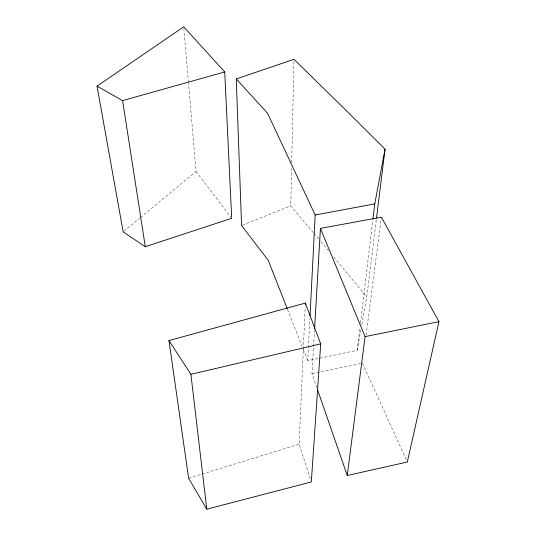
<?xml version="1.0" encoding="UTF-8"?>
<svg xmlns="http://www.w3.org/2000/svg" width="536" height="536" viewBox="0 0 536 536"><rect width="100%" height="100%" fill="white"/><g stroke="black" fill="none" stroke-linecap="round" stroke-linejoin="round"><path stroke-width="0.4" stroke-dasharray="2.68 2.01" d="M313.352 232.718L290.753 205.851L291.571 168.384M291.698 162.555L293.949 60.153M310.31 478.809L299.142 444.163L305.205 306.411M360.889 329.767L357.224 350.323L307.744 360.735L309.915 318.263M316.91 387.863L311.986 373.646L314.511 330.236M357.224 350.323L359.904 327.985M360.493 323.02L372.882 219.599M361.767 324.836L366.751 296.884L376.413 218.882M366.115 334.993L381.263 218.011M123.796 231.358L139.782 218.112M140.425 217.583L196.055 171.5L188.545 83.348M242.346 225.207L290.753 205.851M188.618 478.266L201.342 474.34M202.139 474.092L299.142 444.163M311.986 373.646L360.835 363.542M313.888 233.354L318.732 239.11M320.883 241.669L328.421 250.627M333.774 257.032L366.751 296.884M196.055 171.5L230.701 216.966M362.463 363.2L407.306 462.032M287.524 309.366L302.847 348.279M303.148 349.063L307.744 360.735M183.868 28.462L188.478 82.517"/><path stroke-width="0.8" d="M305.279 304.743L305.353 303.075L168.967 340.574L188.618 478.266L206.789 509.2L311.329 481.958L320.695 343.864L305.353 303.075M310.043 315.764L315.181 214.996L267.538 113.203L236.255 78.96L293.969 59.322L342.551 106.892L385.049 149.175L376.513 218.052M314.605 328.568L320.428 228.396L381.371 217.18L438.964 321.654L407.306 462.032L347.254 475.506L317.453 389.438M372.982 218.768L374.765 203.881L385.049 149.175M347.254 475.506L365.076 336.628L320.428 228.396M97.036 86.135L183.727 26.8L224.725 71.938L231.706 218.279L145.29 246.707L123.159 231.887L97.036 86.135L122.59 100.601L224.725 71.938M168.967 340.574L190.896 374.322L320.695 343.864M365.076 336.628L438.964 321.654M315.181 214.996L374.765 203.881M287.222 308.589L268.228 260.329L241.575 225.515L236.255 78.96M122.59 100.601L145.29 246.707M190.896 374.322L206.789 509.2"/></g></svg>
